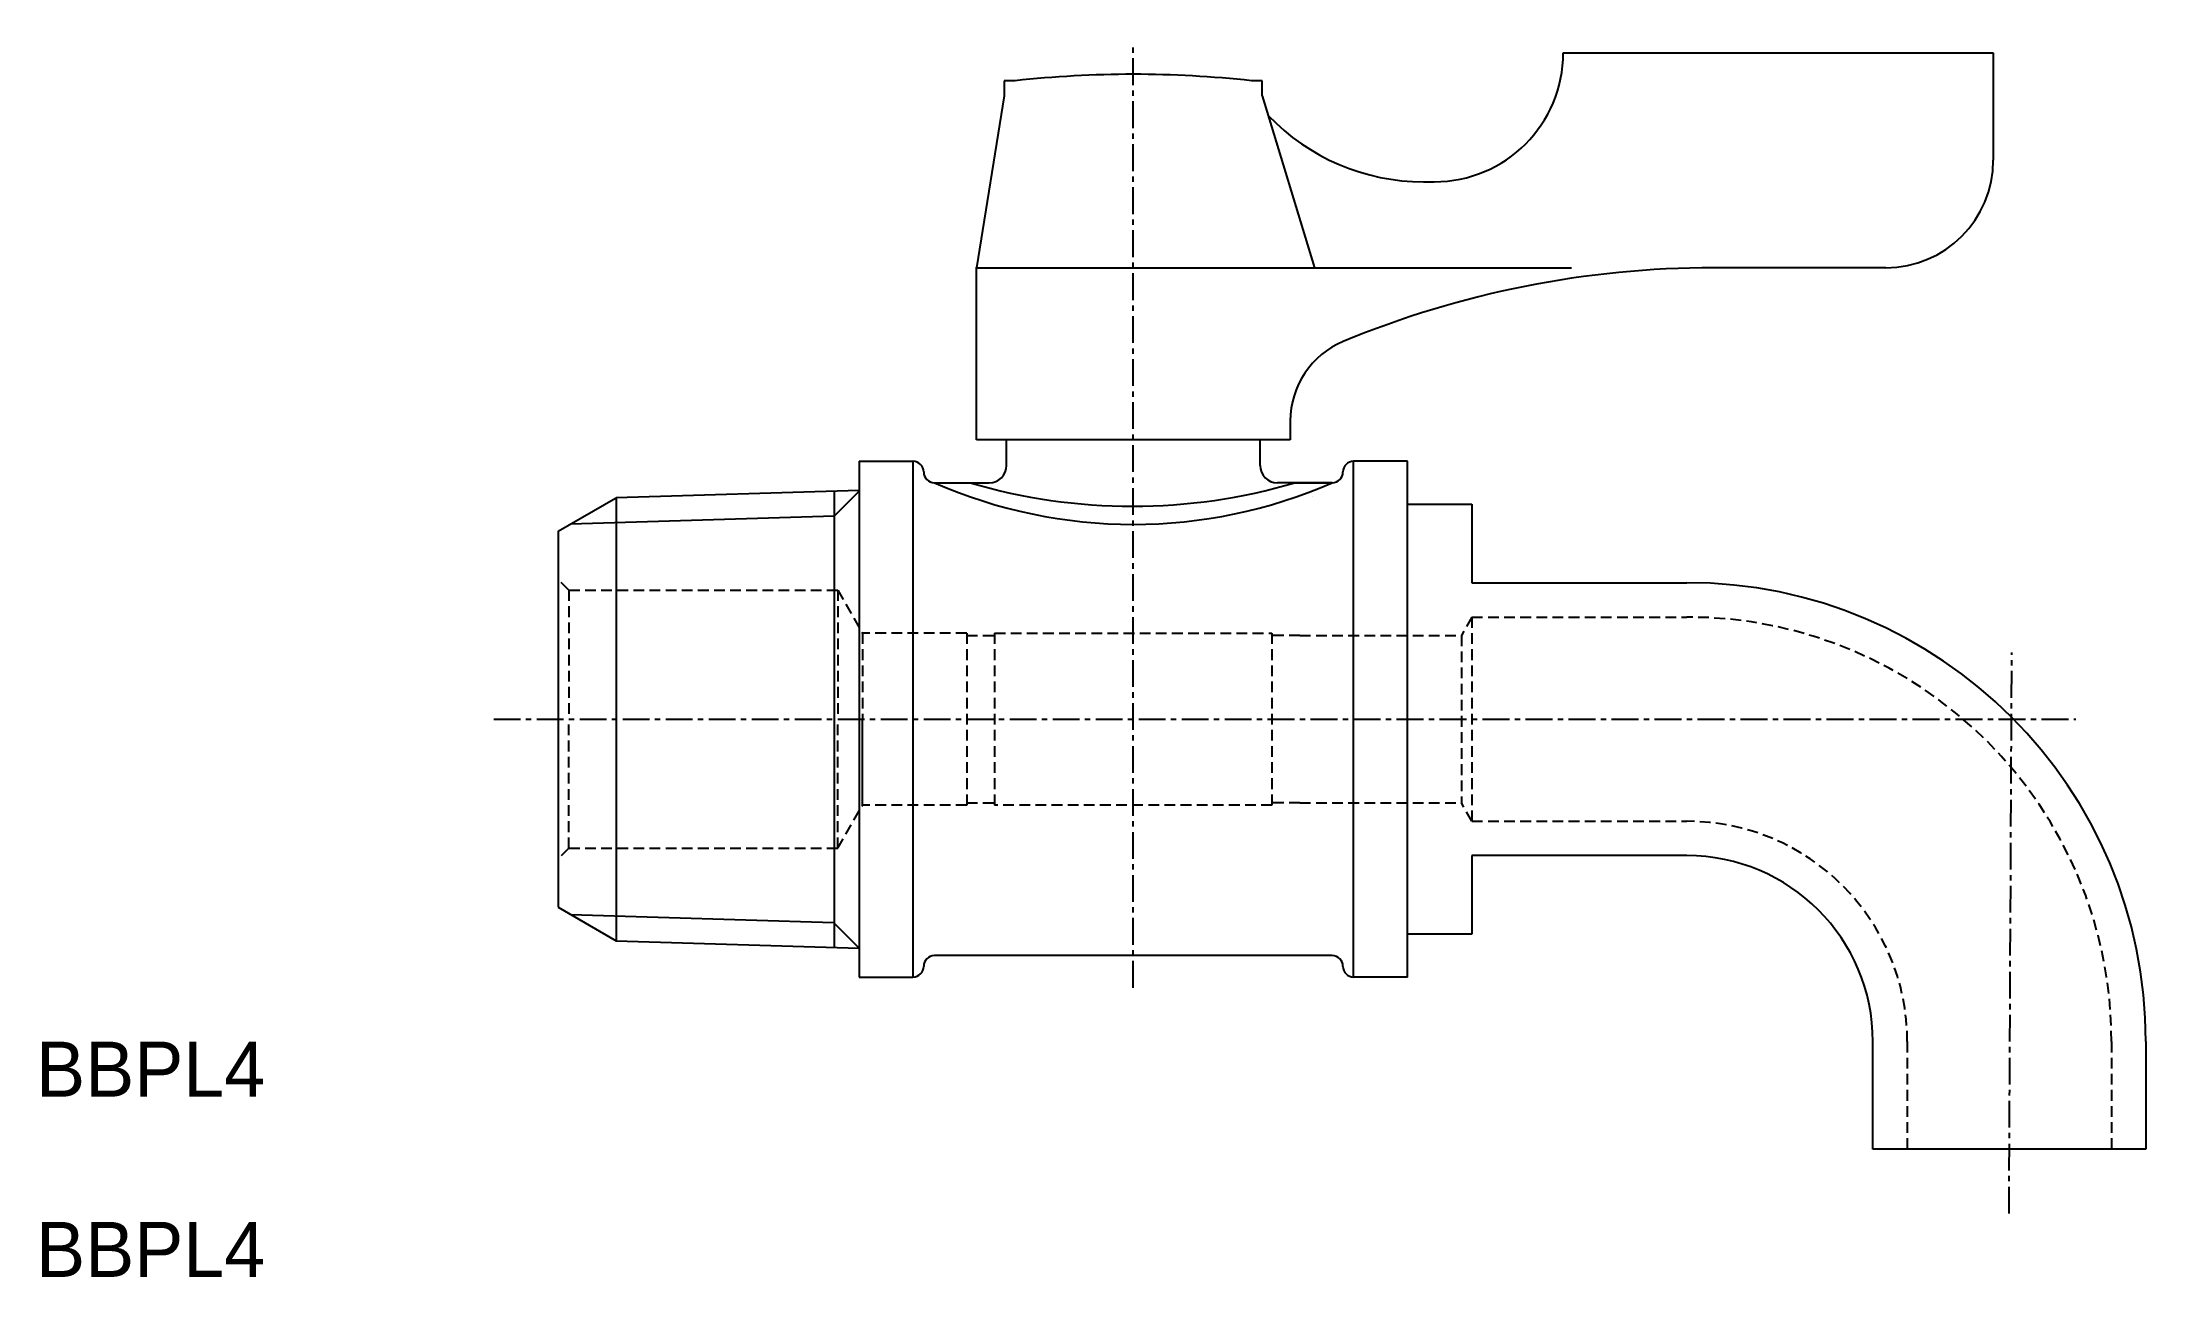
# Model space of a CAD drawing. Extents: x 241.7 to 339.5, y 278.5 to 336.
import ezdxf

# ---------------------------------------------------------------- set-up
doc = ezdxf.new("R2010")
doc.units = 0
doc.linetypes.add('CENTER', pattern=[2, 1.25, -0.25, 0.25, -0.25])
doc.linetypes.add('DASHED', pattern=[0.75, 0.5, -0.25])
doc.layers.get('0').update_dxf_attribs({"linetype": 'CONTINUOUS'})
doc.layers.add('CENTER', color=1, linetype='CENTER')

msp = doc.modelspace()

# ---------------------------------------------------------------- linework, layer by layer
at = {"color": 7, "linetype": 'CONTINUOUS'}
for p, q in [((312.416, 335.454), (332.416, 335.454)), ((312.416, 335.454), (312.416, 335.454)), ((332.416, 335.454), (332.416, 330.454)), ((286.416, 334.154), (286.416, 333.454)), ((286.916, 334.154), (286.416, 334.154)), ((298.416, 334.154), (297.916, 334.154)), ((298.416, 333.454), (298.416, 334.154)), ((286.416, 333.454), (285.116, 325.454)), ((298.416, 333.454), (300.839, 325.454)), ((305.916, 329.454), (306.416, 329.454)), ((285.083, 325.454), (312.796, 325.454)), ((285.116, 317.454), (285.116, 325.454)), ((327.416, 325.454), (319.416, 325.454)), ((299.716, 318.329), (299.716, 317.454)), ((299.716, 317.454), (285.116, 317.454)), ((286.516, 316.254), (286.516, 317.454)), ((298.316, 316.254), (298.316, 317.454)), ((279.666, 316.454), (279.666, 315.11)), ((279.666, 316.454), (279.666, 292.454)), ((279.666, 316.454), (282.166, 316.454)), ((282.166, 316.454), (282.166, 292.454)), ((305.166, 316.454), (302.666, 316.454)), ((302.666, 292.454), (302.666, 316.454)), ((305.166, 292.454), (305.166, 316.454)), ((268.369, 314.764), (279.666, 315.11)), ((282.666, 315.954), (282.666, 315.954)), ((283.166, 315.454), (285.716, 315.454)), ((283.166, 315.454), (284.83, 315.454)), ((301.666, 315.454), (299.116, 315.454)), ((299.932, 315.454), (301.666, 315.454)), ((302.166, 315.954), (302.166, 315.954)), ((265.666, 313.204), (268.33, 314.742)), ((268.33, 314.742), (268.369, 314.764)), ((268.369, 314.764), (268.369, 294.143)), ((278.524, 293.832), (278.524, 315.075)), ((300.766, 314.807), (300.766, 314.807)), ((305.166, 314.454), (308.166, 314.454)), ((308.166, 314.454), (308.166, 310.804)), ((265.666, 313.204), (265.666, 295.704)), ((308.166, 310.804), (318.166, 310.804)), ((279.821, 300.454), (279.821, 304.454)), ((318.166, 298.104), (308.166, 298.104)), ((308.166, 298.104), (308.166, 294.454)), ((265.666, 295.704), (268.369, 294.143)), ((268.369, 294.143), (279.666, 293.798)), ((308.166, 294.454), (305.166, 294.454)), ((282.666, 292.954), (282.666, 292.954)), ((301.666, 293.454), (283.166, 293.454)), ((302.166, 292.954), (302.166, 292.954)), ((279.666, 292.454), (282.166, 292.454)), ((305.166, 292.454), (302.666, 292.454)), ((326.816, 284.454), (326.816, 289.454)), ((339.516, 289.454), (339.516, 284.454)), ((339.516, 284.454), (326.816, 284.454))]:
    msp.add_line(p, q, dxfattribs=at)
at = {"color": 3, "linetype": 'CONTINUOUS'}
for p, q in [((279.666, 315.055), (278.524, 313.913)), ((266.244, 313.537), (278.524, 313.913)), ((266.244, 295.37), (278.467, 294.996)), ((279.666, 293.798), (278.467, 294.996))]:
    msp.add_line(p, q, dxfattribs=at)
at = {"color": 3, "linetype": 'DASHED'}
for p, q in [((266.166, 310.454), (265.666, 310.954)), ((266.166, 310.454), (278.666, 310.454)), ((266.166, 310.454), (266.166, 304.454)), ((278.666, 310.454), (279.821, 308.454)), ((278.666, 310.454), (278.666, 304.454)), ((284.666, 308.454), (279.821, 308.454)), ((279.821, 308.454), (279.821, 304.454)), ((284.666, 308.454), (284.666, 300.454)), ((284.666, 308.354), (285.966, 308.354)), ((285.966, 308.454), (285.966, 300.454)), ((285.966, 308.454), (298.866, 308.454)), ((298.866, 308.454), (298.866, 300.454)), ((300.166, 308.354), (298.866, 308.354)), ((300.166, 308.354), (307.675, 308.354)), ((308.166, 309.204), (307.675, 308.354)), ((307.675, 308.354), (307.675, 300.554)), ((308.166, 309.204), (318.166, 309.204)), ((308.166, 309.204), (308.166, 299.704)), ((266.166, 298.454), (266.166, 304.454)), ((278.666, 298.454), (278.666, 304.454)), ((278.666, 298.454), (279.821, 300.454)), ((284.666, 300.454), (279.821, 300.454)), ((284.666, 300.554), (285.966, 300.554)), ((298.866, 300.454), (285.966, 300.454)), ((300.166, 300.554), (298.866, 300.554)), ((300.166, 300.554), (307.675, 300.554)), ((308.166, 299.704), (307.675, 300.554)), ((308.166, 299.704), (318.166, 299.704)), ((266.166, 298.454), (265.666, 297.954)), ((266.166, 298.454), (278.666, 298.454)), ((328.416, 289.454), (328.416, 284.454)), ((337.916, 289.454), (337.916, 284.454))]:
    msp.add_line(p, q, dxfattribs=at)
at = {"color": 7, "linetype": 'CONTINUOUS'}
for centre, radius, start, end in [((306.416, 335.454), 6, 270, 0), ((292.416, 283.887), 50.567, 83.75574, 96.24426), ((305.916, 339.454), 10, 223.76009, 270), ((327.416, 330.454), 5, 270, 0), ((319.416, 280.454), 45, 90, 112.5151), ((303.716, 318.329), 4, 112.5151, 180), ((282.166, 315.954), 0.5, 0, 90), ((285.716, 316.254), 0.8, 270, 0), ((299.116, 316.254), 0.8, 180, 270), ((302.666, 315.954), 0.5, 90, 180), ((283.166, 315.954), 0.5, 180, 270), ((292.416, 336.547), 23.032, 246.32105, 293.67895), ((292.381, 340.953), 26.594, 253.50407, 286.49593), ((301.666, 315.954), 0.5, 270, 0), ((318.166, 289.454), 21.35, 0, 90), ((318.166, 289.454), 8.65, 0, 90), ((282.166, 292.954), 0.5, 270, 0), ((283.166, 292.954), 0.5, 90, 180), ((301.666, 292.954), 0.5, 0, 90), ((302.666, 292.954), 0.5, 180, 270)]:
    msp.add_arc(centre, radius, start, end, dxfattribs=at)
at = {"color": 3, "linetype": 'DASHED'}
for radius in [19.75, 10.25]:
    msp.add_arc((318.166, 289.454), radius, 0, 90, dxfattribs=at)
at = {"layer": 'CENTER', "color": 1, "linetype": 'CENTER'}
for p, q in [((292.416, 291.954), (292.416, 335.954)), ((333.152, 281.454), (333.277, 307.551)), ((262.666, 304.454), (336.263, 304.454))]:
    msp.add_line(p, q, dxfattribs=at)

# ---------------------------------------------------------------- texts
at = {"color": 7, "linetype": 'CONTINUOUS'}
for p in [(241.38, 286.891), (241.38, 278.506)]:
    msp.add_text('BBPL4', height=2.5597, dxfattribs=at).set_placement(p)

doc.saveas('drawing.dxf')
